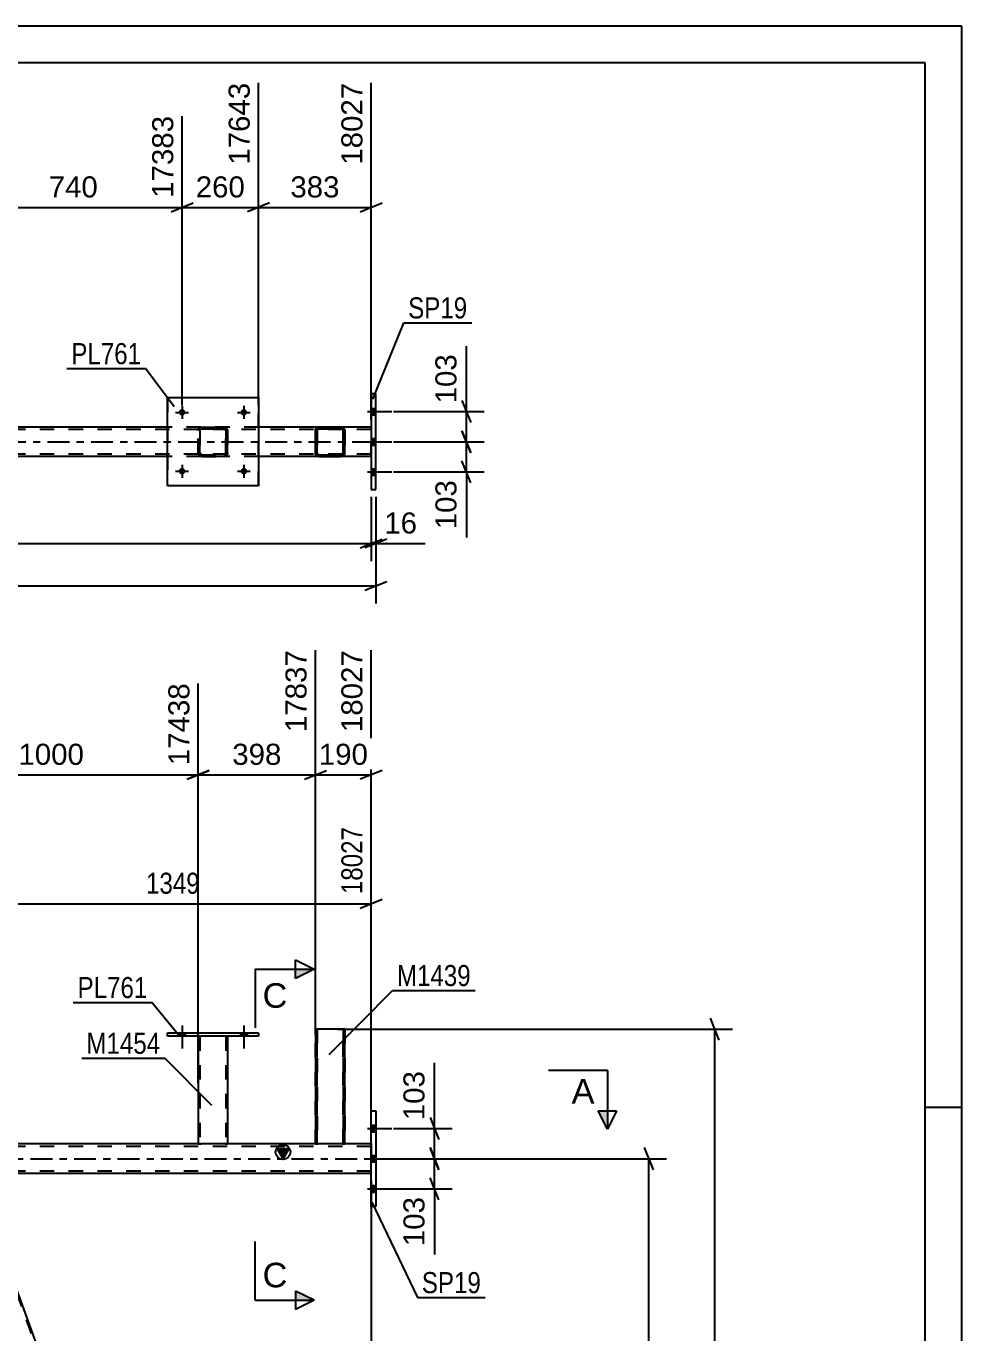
# Model space of a CAD drawing. Header units: millimetres. Extents: x 0 to 841, y 0 to 594.
# Drawn here: x 713.7 to 841, y 416.3 to 594 of the extents above; entities that cross this region are included whole.
import ezdxf

# ---------------------------------------------------------------- set-up
doc = ezdxf.new("R2010")
doc.units = ezdxf.units.MM
doc.linetypes.add('DXK_LINE_DOT2', pattern=[3.9198, 1.9599, -1.9599])
doc.linetypes.add('DXK_LINE_DOT3', pattern=[5.9187, 2.979, -0.9799, 0.9799, -0.9799])
doc.styles.add('Arial', font='ARIAL.TTF', dxfattribs={"height": 0.2})
doc.styles.add('Arial Narrow', font='ARIALN.TTF', dxfattribs={"height": 0.2})

# ---------------------------------------------------------------- blocks, each defined once
blk = doc.blocks.new('Unknown-814761036-1137')
at = {"color": 5, "linetype": 'Continuous'}
for p, q in [((841, 594), (0, 594)), ((841, 0), (841, 594)), ((836, 589), (5, 589)), ((836, 5), (836, 589)), ((841, 447), (836, 447))]:
    blk.add_line(p, q, dxfattribs=at)
blk = doc.blocks.new('Part-814761036-1306 - 1274')
at = {"color": 7, "linetype": 'DXK_LINE_DOT2'}
for p, q in [((760.68, 539.17), (83.35, 539.17)), ((745.35, 539.49), (732.95, 539.49)), ((760.68, 535.49), (760.68, 539.49)), ((760.68, 535.81), (83.35, 535.81)), ((745.35, 535.49), (732.95, 535.49)), ((756.61, 535.49), (753.56, 535.49))]:
    blk.add_line(p, q, dxfattribs=at)
at = {"color": 2, "linetype": 'Continuous'}
for p, q in [((732.95, 539.49), (705.35, 539.49)), ((760.68, 539.49), (745.35, 539.49)), ((732.95, 535.49), (705.35, 535.49)), ((753.56, 535.49), (745.35, 535.49)), ((760.68, 535.49), (756.61, 535.49))]:
    blk.add_line(p, q, dxfattribs=at)
at = {"color": 7, "linetype": 'DXK_LINE_DOT3'}
blk.add_line((83.35, 537.49), (760.68, 537.49), dxfattribs=at)
blk = doc.blocks.new('Part-814761036-1439 - 1274')
at = {"color": 7, "linetype": 'DXK_LINE_DOT2'}
for p, q in [((737.14, 539.01), (737.18, 539.19)), ((737.14, 539.01), (737.15, 539.01)), ((737.14, 535.97), (737.14, 539.01)), ((737.19, 539.19), (737.15, 539.01)), ((737.15, 535.97), (737.15, 539.01)), ((737.4, 539.1), (737.38, 539.01)), ((737.39, 539.01), (737.38, 539.01)), ((737.38, 539.01), (737.38, 535.97)), ((737.39, 539.01), (737.41, 539.1)), ((737.39, 535.97), (737.39, 539.01)), ((737.45, 539.18), (737.4, 539.1)), ((737.41, 539.1), (737.46, 539.18)), ((737.44, 539.45), (737.62, 539.49)), ((737.63, 539.49), (737.44, 539.45)), ((737.53, 539.23), (737.45, 539.18)), ((737.46, 539.18), (737.54, 539.23)), ((737.62, 539.25), (737.53, 539.23)), ((737.54, 539.23), (737.63, 539.25)), ((737.63, 539.49), (737.62, 539.49)), ((737.62, 539.49), (740.66, 539.49)), ((737.62, 539.25), (737.63, 539.25)), ((740.66, 539.25), (737.62, 539.25)), ((737.63, 539.49), (740.67, 539.49)), ((737.63, 539.25), (740.67, 539.25)), ((740.66, 539.49), (740.67, 539.49)), ((740.66, 539.49), (740.85, 539.45)), ((740.67, 539.25), (740.66, 539.25)), ((740.76, 539.23), (740.66, 539.25)), ((740.85, 539.45), (740.67, 539.49)), ((740.67, 539.25), (740.76, 539.23)), ((740.76, 539.23), (740.76, 539.23)), ((740.76, 539.23), (740.84, 539.18)), ((740.83, 539.18), (740.76, 539.23)), ((740.89, 539.1), (740.83, 539.18)), ((740.84, 539.18), (740.89, 539.1)), ((740.89, 539.1), (740.91, 539.01)), ((740.9, 539.01), (740.89, 539.1)), ((740.91, 539.01), (740.9, 539.01)), ((740.9, 539.01), (740.9, 535.97)), ((740.91, 535.97), (740.91, 539.01)), ((741.11, 539.19), (741.14, 539.01)), ((741.15, 539.01), (741.11, 539.19)), ((741.15, 539.01), (741.14, 539.01)), ((741.14, 539.01), (741.14, 535.97)), ((741.15, 535.97), (741.15, 539.01)), ((737.15, 535.97), (737.14, 535.97)), ((737.18, 535.78), (737.14, 535.97)), ((737.15, 535.97), (737.19, 535.78)), ((737.38, 535.97), (737.39, 535.97)), ((737.38, 535.97), (737.4, 535.88)), ((737.41, 535.88), (737.39, 535.97)), ((737.4, 535.88), (737.45, 535.8)), ((737.46, 535.8), (737.41, 535.88)), ((737.44, 535.53), (737.44, 535.52)), ((737.62, 535.49), (737.44, 535.53)), ((737.44, 535.52), (737.63, 535.49)), ((737.45, 535.8), (737.53, 535.75)), ((737.54, 535.75), (737.46, 535.8)), ((737.53, 535.75), (737.62, 535.73)), ((737.63, 535.73), (737.54, 535.75)), ((737.63, 535.73), (737.62, 535.73)), ((737.62, 535.73), (740.66, 535.73)), ((737.63, 535.49), (737.62, 535.49)), ((737.62, 535.49), (740.66, 535.49)), ((737.63, 535.73), (740.67, 535.73)), ((737.63, 535.49), (740.67, 535.49)), ((740.66, 535.73), (740.76, 535.75)), ((740.66, 535.73), (740.67, 535.73)), ((740.85, 535.53), (740.66, 535.49)), ((740.66, 535.49), (740.67, 535.49)), ((740.76, 535.75), (740.67, 535.73)), ((740.67, 535.49), (740.85, 535.52)), ((740.84, 535.8), (740.76, 535.75)), ((740.76, 535.75), (740.83, 535.8)), ((740.83, 535.8), (740.89, 535.88)), ((740.89, 535.88), (740.84, 535.8)), ((740.91, 535.97), (740.89, 535.88)), ((740.89, 535.88), (740.9, 535.97)), ((740.9, 535.97), (740.91, 535.97)), ((741.14, 535.97), (741.11, 535.78)), ((741.11, 535.78), (741.15, 535.97)), ((741.14, 535.97), (741.15, 535.97))]:
    blk.add_line(p, q, dxfattribs=at)
for centre, start, end in [((737.62, 539.01), 112.5, 157.5), ((737.63, 539.01), 112.5, 157.5), ((740.66, 539.01), 22.5, 67.5), ((740.67, 539.01), 22.5, 67.5), ((737.62, 535.97), 202.5, 247.5), ((737.63, 535.97), 202.5, 247.5), ((740.66, 535.97), 292.5, 337.5), ((740.67, 535.97), 292.5, 337.5)]:
    blk.add_arc(centre, 0.48, start, end, dxfattribs=at)
blk = doc.blocks.new('Part-814761036-1426 - 1274')
at = {"color": 2, "linetype": 'Continuous'}
for p, q in [((732.95, 531.49), (732.95, 543.49)), ((732.95, 543.49), (732.95, 543.49)), ((732.95, 543.49), (745.35, 543.49)), ((745.35, 543.49), (745.35, 531.49)), ((732.95, 531.49), (732.95, 531.49)), ((745.35, 531.49), (732.95, 531.49))]:
    blk.add_line(p, q, dxfattribs=at)
at = {"color": 7, "linetype": 'DXK_LINE_DOT2'}
for p, q in [((732.95, 543.49), (732.95, 531.49)), ((732.95, 543.49), (732.95, 543.49)), ((745.35, 531.49), (745.35, 543.49)), ((732.95, 531.49), (732.95, 531.49))]:
    blk.add_line(p, q, dxfattribs=at)
blk = doc.blocks.new('Bolt-814761036-1427 - 1274')
at = {"linetype": 'Continuous'}
for points in [[(734.51, 533.49), (734.52, 533.58), (734.55, 533.67), (734.59, 533.75), (734.65, 533.82), (734.73, 533.87), (734.81, 533.91), (734.9, 533.93), (734.99, 533.93), (735.08, 533.91), (735.17, 533.87), (735.24, 533.82), (735.3, 533.75), (735.35, 533.67), (735.38, 533.58), (735.39, 533.49), (735.38, 533.4), (735.35, 533.31), (735.3, 533.23), (735.24, 533.16), (735.17, 533.11), (735.08, 533.07), (734.99, 533.05), (734.9, 533.05), (734.81, 533.07), (734.73, 533.11), (734.65, 533.16), (734.59, 533.23), (734.55, 533.31), (734.52, 533.4)], [(742.91, 533.49), (742.92, 533.58), (742.95, 533.67), (742.99, 533.75), (743.05, 533.82), (743.13, 533.87), (743.21, 533.91), (743.3, 533.93), (743.39, 533.93), (743.48, 533.91), (743.57, 533.87), (743.64, 533.82), (743.7, 533.75), (743.75, 533.67), (743.78, 533.58), (743.79, 533.49), (743.78, 533.4), (743.75, 533.31), (743.7, 533.23), (743.64, 533.16), (743.57, 533.11), (743.48, 533.07), (743.39, 533.05), (743.3, 533.05), (743.21, 533.07), (743.13, 533.11), (743.05, 533.16), (742.99, 533.23), (742.95, 533.31), (742.92, 533.4)]]:
    blk.add_hatch(color=1, dxfattribs=at).paths.add_polyline_path(points)
at = {"color": 1, "linetype": 'Continuous'}
for p, q in [((734.07, 533.49), (735.83, 533.49)), ((734.95, 534.37), (734.95, 532.61)), ((742.47, 533.49), (744.23, 533.49)), ((743.35, 534.37), (743.35, 532.61))]:
    blk.add_line(p, q, dxfattribs=at)
blk = doc.blocks.new('Bolt-814761036-1428 - 1274')
at = {"linetype": 'Continuous'}
for points in [[(734.51, 541.49), (734.52, 541.58), (734.55, 541.67), (734.59, 541.75), (734.65, 541.82), (734.73, 541.87), (734.81, 541.91), (734.9, 541.93), (734.99, 541.93), (735.08, 541.91), (735.17, 541.87), (735.24, 541.82), (735.3, 541.75), (735.35, 541.67), (735.38, 541.58), (735.39, 541.49), (735.38, 541.4), (735.35, 541.31), (735.3, 541.23), (735.24, 541.16), (735.17, 541.11), (735.08, 541.07), (734.99, 541.05), (734.9, 541.05), (734.81, 541.07), (734.73, 541.11), (734.65, 541.16), (734.59, 541.23), (734.55, 541.31), (734.52, 541.4)], [(742.91, 541.49), (742.92, 541.58), (742.95, 541.67), (742.99, 541.75), (743.05, 541.82), (743.13, 541.87), (743.21, 541.91), (743.3, 541.93), (743.39, 541.93), (743.48, 541.91), (743.57, 541.87), (743.64, 541.82), (743.7, 541.75), (743.75, 541.67), (743.78, 541.58), (743.79, 541.49), (743.78, 541.4), (743.75, 541.31), (743.7, 541.23), (743.64, 541.16), (743.57, 541.11), (743.48, 541.07), (743.39, 541.05), (743.3, 541.05), (743.21, 541.07), (743.13, 541.11), (743.05, 541.16), (742.99, 541.23), (742.95, 541.31), (742.92, 541.4)]]:
    blk.add_hatch(color=1, dxfattribs=at).paths.add_polyline_path(points)
at = {"color": 1, "linetype": 'Continuous'}
for p, q in [((734.95, 542.37), (734.95, 540.61)), ((743.35, 542.37), (743.35, 540.61)), ((734.07, 541.49), (735.83, 541.49)), ((742.47, 541.49), (744.23, 541.49))]:
    blk.add_line(p, q, dxfattribs=at)
blk = doc.blocks.new('Part-814761036-1429 - 1274')
at = {"color": 2, "linetype": 'Continuous'}
for p, q in [((753.08, 539.01), (753.11, 539.19)), ((753.12, 539.19), (753.08, 539.01)), ((753.08, 535.97), (753.08, 539.01)), ((753.08, 539.01), (753.08, 539.01)), ((753.08, 535.97), (753.08, 539.01)), ((753.32, 539.01), (753.34, 539.1)), ((753.32, 535.97), (753.32, 539.01)), ((753.34, 539.1), (753.39, 539.18)), ((753.37, 539.45), (753.56, 539.49)), ((753.56, 539.49), (753.38, 539.45)), ((753.39, 539.18), (753.47, 539.23)), ((753.47, 539.23), (753.56, 539.25)), ((753.56, 539.49), (756.6, 539.49)), ((753.56, 539.49), (753.56, 539.49)), ((753.56, 539.49), (756.6, 539.49)), ((753.56, 539.25), (756.6, 539.25)), ((756.6, 539.49), (756.6, 539.49)), ((756.6, 539.49), (756.6, 539.49)), ((756.79, 539.45), (756.6, 539.49)), ((756.6, 539.25), (756.69, 539.23)), ((756.69, 539.23), (756.77, 539.18)), ((756.77, 539.18), (756.69, 539.23)), ((756.77, 539.18), (756.82, 539.1)), ((756.82, 539.1), (756.77, 539.18)), ((756.82, 539.1), (756.84, 539.01)), ((756.84, 539.01), (756.82, 539.1)), ((756.84, 535.97), (756.84, 539.01)), ((756.84, 539.01), (756.84, 539.01)), ((756.84, 538.85), (756.84, 539.01)), ((756.84, 538.85), (756.84, 536.13)), ((757.08, 539.01), (757.05, 539.19)), ((757.08, 535.97), (757.08, 539.01)), ((753.08, 535.97), (753.08, 535.97)), ((753.11, 535.78), (753.08, 535.97)), ((753.08, 535.97), (753.12, 535.78)), ((753.34, 535.88), (753.32, 535.97)), ((753.39, 535.8), (753.34, 535.88)), ((753.37, 535.53), (753.38, 535.52)), ((753.38, 535.52), (753.37, 535.53)), ((753.38, 535.52), (753.56, 535.49)), ((753.47, 535.75), (753.39, 535.8)), ((753.56, 535.73), (753.47, 535.75)), ((753.56, 535.73), (756.6, 535.73)), ((753.56, 535.73), (756.6, 535.73)), ((753.56, 535.49), (756.6, 535.49)), ((756.69, 535.75), (756.6, 535.73)), ((756.6, 535.73), (756.69, 535.75)), ((756.6, 535.73), (756.6, 535.73)), ((756.6, 535.49), (756.79, 535.52)), ((756.77, 535.8), (756.69, 535.75)), ((756.69, 535.75), (756.77, 535.8)), ((756.82, 535.88), (756.77, 535.8)), ((756.77, 535.8), (756.82, 535.88)), ((756.84, 535.97), (756.82, 535.88)), ((756.82, 535.88), (756.84, 535.97)), ((756.84, 535.97), (756.84, 536.12)), ((756.84, 535.97), (756.84, 535.97)), ((757.05, 535.78), (757.08, 535.97))]:
    blk.add_line(p, q, dxfattribs=at)
at = {"color": 7, "linetype": 'DXK_LINE_DOT2'}
for p, q in [((753.34, 539.1), (753.32, 539.01)), ((753.32, 539.01), (753.32, 539.01)), ((753.32, 539.01), (753.32, 535.97)), ((753.39, 539.18), (753.34, 539.1)), ((753.47, 539.23), (753.39, 539.18)), ((753.56, 539.25), (753.47, 539.23)), ((753.56, 539.25), (753.56, 539.25)), ((756.6, 539.25), (753.56, 539.25)), ((756.6, 539.49), (756.78, 539.45)), ((756.6, 539.25), (756.6, 539.25)), ((756.6, 539.25), (756.6, 539.25)), ((756.69, 539.23), (756.69, 539.23)), ((756.84, 538.85), (756.84, 538.85)), ((757.04, 539.19), (757.08, 539.01)), ((757.08, 539.01), (757.08, 539.01)), ((757.08, 539.01), (757.08, 535.97)), ((753.32, 535.97), (753.32, 535.97)), ((753.32, 535.97), (753.34, 535.88)), ((753.34, 535.88), (753.39, 535.8)), ((753.56, 535.49), (753.38, 535.52)), ((753.39, 535.8), (753.47, 535.75)), ((753.47, 535.75), (753.47, 535.75)), ((753.56, 535.73), (753.56, 535.73)), ((753.56, 535.49), (753.56, 535.49)), ((753.56, 535.49), (756.6, 535.49)), ((756.78, 535.53), (756.6, 535.49)), ((756.6, 535.49), (756.6, 535.49)), ((756.84, 536.12), (756.84, 536.13)), ((757.08, 535.97), (757.04, 535.78)), ((757.08, 535.97), (757.08, 535.97))]:
    blk.add_line(p, q, dxfattribs=at)
at = {"color": 2, "linetype": 'Continuous'}
for centre, start, end in [((753.56, 539.01), 112.4998, 157.4998), ((753.56, 539.01), 112.4998, 157.4998), ((756.6, 539.01), 22.4998, 67.4998), ((753.56, 535.97), 202.4998, 247.4998), ((753.56, 535.97), 202.4998, 247.4998), ((756.6, 535.97), 292.4998, 337.4998)]:
    blk.add_arc(centre, 0.48, start, end, dxfattribs=at)
at = {"color": 7, "linetype": 'DXK_LINE_DOT2'}
for centre, start, end in [((756.6, 539.01), 22.4998, 67.4998), ((756.6, 535.97), 292.4998, 337.4998)]:
    blk.add_arc(centre, 0.48, start, end, dxfattribs=at)
blk = doc.blocks.new('Bolt-814761036-1459 - 1274')
at = {"linetype": 'Continuous'}
for points in [[(761.32, 541.15), (761.32, 542.03), (760.68, 542.03), (760.68, 541.15)], [(761.32, 541.15), (761.32, 542.03), (760.68, 542.03), (760.68, 541.15)], [(761.32, 541.15), (761.32, 542.03), (760.68, 542.03), (760.68, 541.15)], [(761.32, 537.05), (761.32, 537.93), (760.68, 537.93), (760.68, 537.05)], [(761.32, 537.05), (761.32, 537.93), (760.68, 537.93), (760.68, 537.05)], [(761.32, 532.95), (761.32, 533.83), (760.68, 533.83), (760.68, 532.95)], [(761.32, 532.95), (761.32, 533.83), (760.68, 533.83), (760.68, 532.95)], [(761.32, 532.95), (761.32, 533.83), (760.68, 533.83), (760.68, 532.95)]]:
    blk.add_hatch(color=1, dxfattribs=at).paths.add_polyline_path(points)
at = {"color": 1, "linetype": 'Continuous'}
for p, q in [((760.68, 542.03), (761.32, 542.03)), ((760.68, 542.03), (761.32, 542.03)), ((760.68, 542.03), (761.32, 542.03)), ((760.16, 541.59), (763.48, 541.59)), ((760.16, 541.59), (763.48, 541.59)), ((760.16, 541.59), (763.48, 541.59)), ((760.68, 541.15), (761.32, 541.15)), ((760.68, 541.15), (761.32, 541.15)), ((760.68, 541.15), (761.32, 541.15)), ((760.16, 537.49), (763.48, 537.49)), ((760.16, 537.49), (763.48, 537.49)), ((760.68, 537.93), (761.32, 537.93)), ((760.68, 537.93), (761.32, 537.93)), ((760.68, 537.05), (761.32, 537.05)), ((760.68, 537.05), (761.32, 537.05)), ((760.16, 533.39), (763.48, 533.39)), ((760.16, 533.39), (763.48, 533.39)), ((760.16, 533.39), (763.48, 533.39)), ((760.68, 533.83), (761.32, 533.83)), ((760.68, 533.83), (761.32, 533.83)), ((760.68, 533.83), (761.32, 533.83)), ((760.68, 532.95), (761.32, 532.95)), ((760.68, 532.95), (761.32, 532.95)), ((760.68, 532.95), (761.32, 532.95))]:
    blk.add_line(p, q, dxfattribs=at)
blk = doc.blocks.new('Part-814761036-1474 - 1274')
at = {"color": 2, "linetype": 'Continuous'}
for p, q in [((761.32, 543.99), (760.68, 543.99)), ((760.68, 543.99), (760.68, 530.99)), ((761.32, 530.99), (761.32, 543.99)), ((760.68, 530.99), (761.32, 530.99))]:
    blk.add_line(p, q, dxfattribs=at)
blk = doc.blocks.new('Part-814761036-3166 - 3064')
at = {"color": 2, "linetype": 'Continuous'}
for p, q in [((737.15, 456.66), (737.14, 442.02)), ((741.15, 456.66), (741.14, 442.02)), ((737.18, 442.02), (737.14, 442.02)), ((737.28, 442.02), (737.18, 442.02)), ((737.44, 442.02), (737.28, 442.02)), ((740.85, 442.02), (737.44, 442.02)), ((741, 442.02), (740.85, 442.02)), ((741.11, 442.02), (741, 442.02)), ((741.14, 442.02), (741.11, 442.02))]:
    blk.add_line(p, q, dxfattribs=at)
at = {"color": 7, "linetype": 'DXK_LINE_DOT2'}
for p, q in [((737.15, 456.66), (737.15, 456.66)), ((737.15, 456.66), (737.15, 456.66)), ((737.15, 456.66), (737.15, 456.66)), ((737.19, 456.66), (737.15, 456.66)), ((737.15, 456.66), (737.19, 456.66)), ((737.29, 456.66), (737.19, 456.66)), ((737.19, 456.66), (737.29, 456.66)), ((737.44, 456.66), (737.29, 456.66)), ((737.29, 456.66), (737.44, 456.66)), ((737.39, 456.66), (737.38, 442.02)), ((737.39, 456.66), (737.39, 456.66)), ((737.41, 456.66), (737.39, 456.66)), ((737.39, 456.66), (737.41, 456.66)), ((737.46, 456.66), (737.41, 456.66)), ((737.41, 456.66), (737.46, 456.66)), ((740.85, 456.66), (737.44, 456.66)), ((740.85, 456.66), (737.44, 456.66)), ((740.76, 456.66), (737.46, 456.66)), ((737.46, 456.66), (737.54, 456.66)), ((740.84, 456.66), (737.54, 456.66)), ((740.84, 456.66), (740.76, 456.66)), ((740.89, 456.66), (740.84, 456.66)), ((740.84, 456.66), (740.89, 456.66)), ((740.85, 456.66), (741.01, 456.66)), ((741.01, 456.66), (740.85, 456.66)), ((740.91, 456.66), (740.89, 456.66)), ((740.89, 456.66), (740.91, 456.66)), ((740.91, 456.66), (740.9, 442.02)), ((740.91, 456.66), (740.91, 456.66)), ((741.01, 456.66), (741.11, 456.66)), ((741.11, 456.66), (741.01, 456.66)), ((741.11, 456.66), (741.15, 456.66)), ((741.15, 456.66), (741.11, 456.66)), ((741.15, 456.66), (741.15, 456.66)), ((741.15, 456.66), (741.15, 456.66)), ((741.15, 456.66), (741.15, 456.66)), ((737.14, 442.02), (737.18, 442.02)), ((737.18, 442.02), (737.28, 442.02)), ((737.28, 442.02), (737.44, 442.02)), ((737.4, 442.02), (737.38, 442.02)), ((737.38, 442.02), (737.4, 442.02)), ((737.45, 442.02), (737.4, 442.02)), ((737.4, 442.02), (737.44, 442.02)), ((740.85, 442.02), (737.44, 442.02)), ((737.44, 442.02), (737.45, 442.02)), ((740.76, 442.02), (737.45, 442.02)), ((737.45, 442.02), (737.53, 442.02)), ((740.83, 442.02), (737.53, 442.02)), ((740.83, 442.02), (740.76, 442.02)), ((740.89, 442.02), (740.83, 442.02)), ((740.83, 442.02), (740.89, 442.02)), ((740.85, 442.02), (741, 442.02)), ((740.9, 442.02), (740.89, 442.02)), ((740.89, 442.02), (740.9, 442.02)), ((741, 442.02), (741.11, 442.02)), ((741.11, 442.02), (741.14, 442.02))]:
    blk.add_line(p, q, dxfattribs=at)
blk = doc.blocks.new('Part-814761036-3350 - 3064')
at = {"color": 2, "linetype": 'Continuous'}
for p, q in [((732.95, 456.66), (732.95, 457.14)), ((732.95, 457.14), (745.35, 457.14)), ((745.35, 456.66), (732.95, 456.66)), ((745.35, 457.14), (745.35, 456.66))]:
    blk.add_line(p, q, dxfattribs=at)
blk = doc.blocks.new('Part-814761036-3233 - 3064')
at = {"linetype": 'Continuous'}
blk.add_hatch(color=2, dxfattribs=at).paths.add_polyline_path([(748.68, 440.02), (747.88, 441.42), (749.48, 441.42)])
at = {"color": 7, "linetype": 'DXK_LINE_DOT2'}
for p, q in [((760.68, 441.7), (39.61, 441.7)), ((741.14, 442.02), (737.14, 442.02)), ((757.08, 442.02), (753.08, 442.02)), ((760.68, 442.02), (760.68, 438.02)), ((760.68, 438.34), (39.61, 438.34))]:
    blk.add_line(p, q, dxfattribs=at)
at = {"color": 2, "linetype": 'Continuous'}
for p, q in [((737.14, 442.02), (701.14, 442.02)), ((753.08, 442.02), (741.14, 442.02)), ((748.68, 440.02), (747.88, 441.42)), ((747.88, 441.42), (749.48, 441.42)), ((749.48, 441.42), (748.68, 440.02)), ((760.68, 442.02), (757.08, 442.02)), ((760.68, 438.02), (706.73, 438.02))]:
    blk.add_line(p, q, dxfattribs=at)
at = {"color": 7, "linetype": 'DXK_LINE_DOT3'}
blk.add_line((39.61, 440.02), (760.68, 440.02), dxfattribs=at)
at = {"color": 2, "linetype": 'Continuous'}
blk.add_circle((748.68, 440.92), 1, dxfattribs=at)
blk = doc.blocks.new('Part-814761036-3392 - 3064')
at = {"color": 2, "linetype": 'Continuous'}
for p, q in [((760.68, 433.52), (760.68, 446.52)), ((760.68, 446.52), (761.32, 446.52)), ((761.32, 446.52), (761.32, 433.52)), ((761.32, 433.52), (760.68, 433.52))]:
    blk.add_line(p, q, dxfattribs=at)
blk = doc.blocks.new('Bolt-814761036-3301 - 3064')
at = {"linetype": 'Continuous'}
for points in [[(761.32, 443.68), (761.32, 444.56), (760.68, 444.56), (760.68, 443.68)], [(761.32, 443.68), (761.32, 444.56), (760.68, 444.56), (760.68, 443.68)], [(761.32, 443.68), (761.32, 444.56), (760.68, 444.56), (760.68, 443.68)], [(761.32, 439.58), (761.32, 440.46), (760.68, 440.46), (760.68, 439.58)], [(761.32, 439.58), (761.32, 440.46), (760.68, 440.46), (760.68, 439.58)], [(761.32, 435.48), (761.32, 436.36), (760.68, 436.36), (760.68, 435.48)], [(761.32, 435.48), (761.32, 436.36), (760.68, 436.36), (760.68, 435.48)], [(761.32, 435.48), (761.32, 436.36), (760.68, 436.36), (760.68, 435.48)]]:
    blk.add_hatch(color=1, dxfattribs=at).paths.add_polyline_path(points)
at = {"color": 1, "linetype": 'Continuous'}
for p, q in [((760.68, 444.56), (761.32, 444.56)), ((760.68, 444.56), (761.32, 444.56)), ((760.68, 444.56), (761.32, 444.56)), ((760.16, 444.12), (763.48, 444.12)), ((760.16, 444.12), (763.48, 444.12)), ((760.16, 444.12), (763.48, 444.12)), ((760.68, 443.68), (761.32, 443.68)), ((760.68, 443.68), (761.32, 443.68)), ((760.68, 443.68), (761.32, 443.68)), ((760.16, 440.02), (763.48, 440.02)), ((760.16, 440.02), (763.48, 440.02)), ((760.68, 440.46), (761.32, 440.46)), ((760.68, 440.46), (761.32, 440.46)), ((760.68, 439.58), (761.32, 439.58)), ((760.68, 439.58), (761.32, 439.58)), ((760.16, 435.92), (763.48, 435.92)), ((760.16, 435.92), (763.48, 435.92)), ((760.16, 435.92), (763.48, 435.92)), ((760.68, 436.36), (761.32, 436.36)), ((760.68, 436.36), (761.32, 436.36)), ((760.68, 436.36), (761.32, 436.36)), ((760.68, 435.48), (761.32, 435.48)), ((760.68, 435.48), (761.32, 435.48)), ((760.68, 435.48), (761.32, 435.48))]:
    blk.add_line(p, q, dxfattribs=at)
blk = doc.blocks.new('Bolt-814761036-3351 - 3064')
at = {"linetype": 'Continuous'}
for points in [[(734.51, 456.66), (735.39, 456.66), (735.39, 457.14), (734.51, 457.14)], [(742.91, 456.66), (743.79, 456.66), (743.79, 457.14), (742.91, 457.14)]]:
    blk.add_hatch(color=1, dxfattribs=at).paths.add_polyline_path(points)
at = {"color": 1, "linetype": 'Continuous'}
for p, q in [((734.51, 457.14), (734.51, 456.66)), ((734.95, 458.14), (734.95, 455.02)), ((735.39, 457.14), (735.39, 456.66)), ((742.91, 457.14), (742.91, 456.66)), ((743.35, 458.14), (743.35, 455.02)), ((743.79, 457.14), (743.79, 456.66))]:
    blk.add_line(p, q, dxfattribs=at)
blk = doc.blocks.new('Bolt-814761036-3352 - 3064')
at = {"linetype": 'Continuous'}
for points in [[(734.51, 456.66), (735.39, 456.66), (735.39, 457.14), (734.51, 457.14)], [(742.91, 456.66), (743.79, 456.66), (743.79, 457.14), (742.91, 457.14)]]:
    blk.add_hatch(color=1, dxfattribs=at).paths.add_polyline_path(points)
at = {"color": 1, "linetype": 'Continuous'}
for p, q in [((734.51, 457.14), (734.51, 456.66)), ((734.95, 458.14), (734.95, 455.02)), ((735.39, 457.14), (735.39, 456.66)), ((742.91, 457.14), (742.91, 456.66)), ((743.35, 458.14), (743.35, 455.02)), ((743.79, 457.14), (743.79, 456.66))]:
    blk.add_line(p, q, dxfattribs=at)
blk = doc.blocks.new('Part-814761036-3367 - 3064')
at = {"color": 2, "linetype": 'Continuous'}
for p, q in [((753.08, 457.62), (753.08, 457.62)), ((753.08, 457.62), (753.08, 442.02)), ((753.08, 457.62), (753.12, 457.62)), ((753.12, 457.62), (753.22, 457.62)), ((753.22, 457.62), (753.38, 457.62)), ((756.79, 457.62), (753.38, 457.62)), ((756.79, 457.62), (756.94, 457.62)), ((756.94, 457.62), (757.05, 457.62)), ((757.05, 457.62), (757.08, 457.62)), ((757.08, 457.62), (757.08, 457.62)), ((757.08, 442.02), (757.08, 457.62)), ((753.08, 442.02), (753.08, 442.02)), ((753.11, 442.02), (753.08, 442.02)), ((753.22, 442.02), (753.11, 442.02)), ((753.37, 442.02), (753.22, 442.02)), ((756.78, 442.02), (753.37, 442.02)), ((756.94, 442.02), (756.78, 442.02)), ((757.04, 442.02), (756.94, 442.02)), ((757.08, 442.02), (757.04, 442.02)), ((757.08, 442.02), (757.08, 442.02))]:
    blk.add_line(p, q, dxfattribs=at)
at = {"color": 7, "linetype": 'DXK_LINE_DOT2'}
for p, q in [((753.08, 442.02), (753.08, 457.62)), ((753.12, 457.62), (753.08, 457.62)), ((753.22, 457.62), (753.12, 457.62)), ((753.34, 457.62), (753.22, 457.62)), ((753.32, 457.62), (753.32, 457.62)), ((753.32, 442.02), (753.32, 457.62)), ((753.32, 457.62), (753.32, 442.02)), ((753.32, 457.62), (753.34, 457.62)), ((753.32, 457.62), (753.34, 457.62)), ((756.79, 457.62), (753.34, 457.62)), ((756.69, 457.62), (753.34, 457.62)), ((753.34, 457.62), (753.38, 457.62)), ((753.38, 457.62), (753.39, 457.62)), ((753.39, 457.62), (753.47, 457.62)), ((756.77, 457.62), (753.47, 457.62)), ((756.69, 457.62), (756.77, 457.62)), ((756.77, 457.62), (756.79, 457.62)), ((756.77, 457.62), (756.82, 457.62)), ((756.79, 457.62), (756.82, 457.62)), ((756.94, 457.62), (756.79, 457.62)), ((756.82, 457.62), (756.84, 457.62)), ((756.82, 457.62), (756.84, 457.62)), ((756.84, 457.62), (756.84, 457.62)), ((756.84, 442.02), (756.84, 457.62)), ((756.84, 457.62), (756.84, 442.02)), ((757.05, 457.62), (756.94, 457.62)), ((757.08, 457.62), (757.05, 457.62)), ((757.08, 457.62), (757.08, 442.02)), ((753.08, 442.02), (753.11, 442.02)), ((753.11, 442.02), (753.22, 442.02)), ((753.22, 442.02), (753.37, 442.02)), ((753.32, 442.02), (753.32, 442.02)), ((753.34, 442.02), (753.32, 442.02)), ((753.32, 442.02), (753.34, 442.02)), ((753.39, 442.02), (753.34, 442.02)), ((753.34, 442.02), (753.37, 442.02)), ((756.78, 442.02), (753.37, 442.02)), ((753.37, 442.02), (753.39, 442.02)), ((756.69, 442.02), (753.39, 442.02)), ((753.39, 442.02), (753.47, 442.02)), ((756.82, 442.02), (753.47, 442.02)), ((756.77, 442.02), (756.69, 442.02)), ((756.82, 442.02), (756.77, 442.02)), ((756.78, 442.02), (756.94, 442.02)), ((756.84, 442.02), (756.82, 442.02)), ((756.82, 442.02), (756.84, 442.02)), ((756.84, 442.02), (756.84, 442.02)), ((756.94, 442.02), (757.04, 442.02)), ((757.04, 442.02), (757.08, 442.02))]:
    blk.add_line(p, q, dxfattribs=at)
blk = doc.blocks.new('Part-814761036-3510 - 3064')
at = {"color": 2, "linetype": 'Continuous'}
for p, q in [((702.48, 438.02), (706.73, 438.02)), ((750.85, 316.8), (706.73, 438.02)), ((746.6, 316.8), (704.01, 433.82))]:
    blk.add_line(p, q, dxfattribs=at)
at = {"color": 7, "linetype": 'DXK_LINE_DOT2'}
for p, q in [((704.01, 433.82), (702.48, 438.02)), ((746.77, 316.8), (702.65, 438.02)), ((750.68, 316.8), (706.56, 438.02)), ((750.85, 316.8), (746.6, 316.8))]:
    blk.add_line(p, q, dxfattribs=at)
blk = doc.blocks.new('StraightDimension-814761036-12298 - 1274')
at = {"color": 7, "linetype": 'Continuous'}
for p, q in [((745.35, 542.49), (745.35, 586.28)), ((760.68, 540.49), (760.68, 586.28)), ((746.85, 569.96), (743.85, 568.76)), ((745.35, 569.36), (760.68, 569.36)), ((759.18, 568.76), (762.18, 569.96))]:
    blk.add_line(p, q, dxfattribs=at)
at = {"color": 0}
blk.add_wipeout([(756.95, 570.11), (756.95, 574.31), (749.08, 574.31), (749.08, 570.11)], dxfattribs=at)
at = {"color": 3, "style": 'Arial'}
blk.add_text('383', height=2.865, dxfattribs=at).set_placement((749.68, 570.71))
at = {"color": 0, "linetype": 'Continuous'}
blk.add_wipeout([(760.08, 586.88), (755.88, 586.88), (755.88, 574.56), (760.08, 574.56)], dxfattribs=at)
at = {"color": 3, "linetype": 'Continuous', "style": 'Arial'}
blk.add_text('18027', height=2.865, rotation=90.0002, dxfattribs=at).set_placement((759.48, 575.16))
blk = doc.blocks.new('StraightDimension-814761036-6210 - 1274')
at = {"color": 7, "linetype": 'Continuous'}
for p, q in [((773.02, 538.99), (774.22, 535.99)), ((763.72, 537.49), (776.02, 537.49)), ((773.62, 533.39), (773.62, 537.49)), ((774.22, 531.89), (773.02, 534.89)), ((763.72, 533.39), (776.02, 533.39))]:
    blk.add_line(p, q, dxfattribs=at)
at = {"color": 0}
blk.add_wipeout([(772.87, 532.86), (768.67, 532.86), (768.67, 524.99), (772.87, 524.99)], dxfattribs=at)
at = {"color": 7, "linetype": 'Continuous'}
blk.add_line((773.62, 533.39), (773.62, 524.47), dxfattribs=at)
blk.add_line((773.62, 533.39), (773.62, 524.47), dxfattribs=at)
at = {"color": 3, "style": 'Arial'}
blk.add_text('103', height=2.865, rotation=90.0002, dxfattribs=at).set_placement((772.27, 525.59))
blk = doc.blocks.new('StraightDimension-814761036-6212 - 1274')
at = {"color": 7, "linetype": 'Continuous'}
for p, q in [((773.02, 543.09), (774.22, 540.09)), ((763.72, 541.59), (776.02, 541.59)), ((773.62, 537.49), (773.62, 541.59)), ((774.22, 535.99), (773.02, 538.99)), ((763.72, 537.49), (776.02, 537.49))]:
    blk.add_line(p, q, dxfattribs=at)
at = {"color": 0}
blk.add_wipeout([(772.87, 549.98), (768.67, 549.98), (768.67, 542.11), (772.87, 542.11)], dxfattribs=at)
at = {"color": 7, "linetype": 'Continuous'}
blk.add_line((773.62, 541.59), (773.62, 550.51), dxfattribs=at)
blk.add_line((773.62, 541.59), (773.62, 550.51), dxfattribs=at)
at = {"color": 3, "style": 'Arial'}
blk.add_text('103', height=2.865, rotation=90.0002, dxfattribs=at).set_placement((772.27, 542.71))
blk = doc.blocks.new('StraightDimension-814761036-1666 - 1274')
at = {"color": 7, "linetype": 'Continuous'}
for p, q in [((760.68, 529.99), (760.68, 521.27)), ((761.32, 529.99), (761.32, 521.27)), ((759.18, 523.07), (762.18, 524.27)), ((762.82, 524.27), (759.82, 523.07)), ((760.68, 523.67), (761.32, 523.67))]:
    blk.add_line(p, q, dxfattribs=at)
at = {"color": 0}
blk.add_wipeout([(767.49, 524.42), (767.49, 528.62), (761.85, 528.62), (761.85, 524.42)], dxfattribs=at)
at = {"color": 7, "linetype": 'Continuous'}
blk.add_line((761.32, 523.67), (768.02, 523.67), dxfattribs=at)
blk.add_line((761.32, 523.67), (768.02, 523.67), dxfattribs=at)
at = {"color": 3, "style": 'Arial'}
blk.add_text('16', height=2.865, dxfattribs=at).set_placement((762.45, 525.02))
blk = doc.blocks.new('StraightDimension-814761036-1676 - 1274')
at = {"color": 7, "linetype": 'Continuous'}
for p, q in [((760.68, 529.99), (760.68, 521.27)), ((759.18, 523.07), (762.18, 524.27)), ((47.91, 523.67), (760.68, 523.67))]:
    blk.add_line(p, q, dxfattribs=at)
blk = doc.blocks.new('StraightDimension-814761036-1697 - 1274')
at = {"color": 7, "linetype": 'Continuous'}
for p, q in [((761.32, 529.99), (761.32, 515.5)), ((47.27, 517.9), (761.32, 517.9)), ((759.82, 517.3), (762.82, 518.5))]:
    blk.add_line(p, q, dxfattribs=at)
blk = doc.blocks.new('StraightDimension-814761036-12299 - 1274')
at = {"color": 7, "linetype": 'Continuous'}
for p, q in [((745.35, 542.49), (745.35, 586.28)), ((734.95, 542.49), (734.95, 581.78)), ((733.45, 568.76), (736.45, 569.96)), ((734.95, 569.36), (745.35, 569.36)), ((746.85, 569.96), (743.85, 568.76))]:
    blk.add_line(p, q, dxfattribs=at)
at = {"color": 0}
blk.add_wipeout([(744.08, 570.11), (744.08, 574.31), (736.21, 574.31), (736.21, 570.11)], dxfattribs=at)
at = {"color": 3, "style": 'Arial'}
blk.add_text('260', height=2.865, dxfattribs=at).set_placement((736.81, 570.71))
at = {"color": 0, "linetype": 'Continuous'}
blk.add_wipeout([(744.75, 586.88), (740.55, 586.88), (740.55, 574.56), (744.75, 574.56)], dxfattribs=at)
at = {"color": 3, "linetype": 'Continuous', "style": 'Arial'}
blk.add_text('17643', height=2.865, rotation=90.0002, dxfattribs=at).set_placement((744.15, 575.16))
blk = doc.blocks.new('StraightDimension-814761036-12300 - 1274')
at = {"color": 7, "linetype": 'Continuous'}
for p, q in [((705.35, 540.49), (705.35, 586.28)), ((734.95, 542.49), (734.95, 581.78)), ((706.85, 569.96), (703.85, 568.76)), ((705.35, 569.36), (734.95, 569.36)), ((733.45, 568.76), (736.45, 569.96))]:
    blk.add_line(p, q, dxfattribs=at)
at = {"color": 0, "linetype": 'Continuous'}
blk.add_wipeout([(734.35, 582.38), (730.15, 582.38), (730.15, 570.06), (734.35, 570.06)], dxfattribs=at)
at = {"color": 0}
blk.add_wipeout([(724.08, 570.11), (724.08, 574.31), (716.21, 574.31), (716.21, 570.11)], dxfattribs=at)
at = {"color": 3, "linetype": 'Continuous', "style": 'Arial'}
blk.add_text('17383', height=2.865, rotation=90.0002, dxfattribs=at).set_placement((733.75, 570.66))
at = {"color": 3, "style": 'Arial'}
blk.add_text('740', height=2.865, dxfattribs=at).set_placement((716.81, 570.71))
blk = doc.blocks.new('StraightDimension-814761036-4860 - 3064')
at = {"color": 7, "linetype": 'Continuous'}
for p, q in [((808, 456.12), (806.8, 459.12)), ((756.08, 457.62), (809.8, 457.62)), ((807.4, 306.42), (807.4, 457.62))]:
    blk.add_line(p, q, dxfattribs=at)
blk = doc.blocks.new('StraightDimension-814761036-10432 - 3064')
at = {"color": 7, "linetype": 'Continuous'}
for p, q in [((753.08, 456.91), (753.08, 509.14)), ((760.68, 443.02), (760.68, 509.14)), ((751.58, 491.62), (754.58, 492.82)), ((753.08, 492.22), (760.68, 492.22)), ((762.18, 492.82), (759.18, 491.62))]:
    blk.add_line(p, q, dxfattribs=at)
at = {"color": 0}
blk.add_wipeout([(760.82, 492.97), (760.82, 497.17), (752.95, 497.17), (752.95, 492.97)], dxfattribs=at)
at = {"color": 3, "style": 'Arial'}
blk.add_text('190', height=2.865, dxfattribs=at).set_placement((753.55, 493.57))
at = {"color": 0, "linetype": 'Continuous'}
blk.add_wipeout([(760.08, 509.74), (755.88, 509.74), (755.88, 497.42), (760.08, 497.42)], dxfattribs=at)
at = {"color": 3, "linetype": 'Continuous', "style": 'Arial'}
blk.add_text('18027', height=2.865, rotation=90.0002, dxfattribs=at).set_placement((759.48, 498.02))
blk = doc.blocks.new('StraightDimension-814761036-3784 - 3064')
at = {"color": 7, "linetype": 'Continuous'}
for p, q in [((760.68, 437.02), (760.68, 375.82)), ((782.3, 317.8), (782.3, 381.07)), ((762.18, 378.82), (759.18, 377.62)), ((780.8, 377.62), (783.8, 378.82)), ((760.68, 378.22), (782.3, 378.22))]:
    blk.add_line(p, q, dxfattribs=at)
at = {"color": 0}
blk.add_wipeout([(776.54, 378.97), (776.54, 383.17), (766.44, 383.17), (766.44, 378.97)], dxfattribs=at)
at = {"color": 3, "style": 'Arial'}
blk.add_text('1440', height=2.865, dxfattribs=at).set_placement((767.04, 379.57))
blk = doc.blocks.new('StraightDimension-814761036-10434 - 3064')
at = {"color": 7, "linetype": 'Continuous'}
for p, q in [((697.15, 457.66), (697.15, 504.64)), ((737.15, 450.34), (737.15, 504.64)), ((698.65, 492.82), (695.65, 491.62)), ((697.15, 492.22), (737.15, 492.22)), ((735.65, 491.62), (738.65, 492.82))]:
    blk.add_line(p, q, dxfattribs=at)
at = {"color": 0, "linetype": 'Continuous'}
blk.add_wipeout([(736.55, 505.24), (732.35, 505.24), (732.35, 492.92), (736.55, 492.92)], dxfattribs=at)
at = {"color": 0}
blk.add_wipeout([(722.19, 492.97), (722.19, 497.17), (712.1, 497.17), (712.1, 492.97)], dxfattribs=at)
at = {"color": 3, "linetype": 'Continuous', "style": 'Arial'}
blk.add_text('17438', height=2.865, rotation=90.0002, dxfattribs=at).set_placement((735.95, 493.52))
at = {"color": 3, "style": 'Arial'}
blk.add_text('1000', height=2.865, dxfattribs=at).set_placement((712.7, 493.57))
blk = doc.blocks.new('StraightDimension-814761036-9934 - 3064')
at = {"color": 7, "linetype": 'Continuous'}
for p, q in [((706.73, 439.02), (706.73, 489.63)), ((760.68, 443.02), (760.68, 485.13)), ((708.23, 475.29), (705.23, 474.09)), ((706.73, 474.69), (760.68, 474.69)), ((759.18, 474.09), (762.18, 475.29))]:
    blk.add_line(p, q, dxfattribs=at)
at = {"color": 0, "linetype": 'Continuous'}
blk.add_wipeout([(760.08, 485.73), (755.88, 485.73), (755.88, 475.39), (760.08, 475.39)], dxfattribs=at)
at = {"color": 0}
blk.add_wipeout([(737.96, 475.44), (737.96, 479.64), (729.45, 479.64), (729.45, 475.44)], dxfattribs=at)
at = {"color": 3, "linetype": 'Continuous', "style": 'Arial Narrow'}
blk.add_text('18027', height=2.863, rotation=90.0002, dxfattribs=at).set_placement((759.48, 475.99))
at = {"color": 3, "style": 'Arial Narrow'}
blk.add_text('1349', height=2.863, dxfattribs=at).set_placement((730.05, 476.04))
blk = doc.blocks.new('StraightDimension-814761036-10433 - 3064')
at = {"color": 7, "linetype": 'Continuous'}
for p, q in [((753.08, 456.91), (753.08, 509.14)), ((737.15, 450.34), (737.15, 504.64)), ((738.65, 492.82), (735.65, 491.62)), ((737.15, 492.22), (753.08, 492.22)), ((751.58, 491.62), (754.58, 492.82))]:
    blk.add_line(p, q, dxfattribs=at)
at = {"color": 0}
blk.add_wipeout([(749.05, 492.97), (749.05, 497.17), (741.18, 497.17), (741.18, 492.97)], dxfattribs=at)
at = {"color": 3, "style": 'Arial'}
blk.add_text('398', height=2.865, dxfattribs=at).set_placement((741.78, 493.57))
at = {"color": 0, "linetype": 'Continuous'}
blk.add_wipeout([(752.48, 509.74), (748.28, 509.74), (748.28, 497.42), (752.48, 497.42)], dxfattribs=at)
at = {"color": 3, "linetype": 'Continuous', "style": 'Arial'}
blk.add_text('17837', height=2.865, rotation=90.0002, dxfattribs=at).set_placement((751.88, 498.02))
blk = doc.blocks.new('StraightDimension-814761036-3723 - 3064')
at = {"color": 7, "linetype": 'Continuous'}
for p, q in [((768.67, 441.52), (769.87, 438.52)), ((762.32, 440.02), (771.67, 440.02)), ((769.27, 435.92), (769.27, 440.02)), ((769.87, 434.42), (768.67, 437.42)), ((762.32, 435.92), (771.67, 435.92))]:
    blk.add_line(p, q, dxfattribs=at)
at = {"color": 0}
blk.add_wipeout([(768.52, 435.4), (764.32, 435.4), (764.32, 427.53), (768.52, 427.53)], dxfattribs=at)
at = {"color": 7, "linetype": 'Continuous'}
blk.add_line((769.27, 435.92), (769.27, 427), dxfattribs=at)
blk.add_line((769.27, 435.92), (769.27, 427), dxfattribs=at)
at = {"color": 3, "style": 'Arial'}
blk.add_text('103', height=2.865, rotation=90.0002, dxfattribs=at).set_placement((767.92, 428.13))
blk = doc.blocks.new('StraightDimension-814761036-3731 - 3064')
at = {"color": 7, "linetype": 'Continuous'}
for p, q in [((768.67, 445.62), (769.87, 442.62)), ((763.72, 444.12), (771.67, 444.12)), ((769.27, 440.02), (769.27, 444.12)), ((769.87, 438.52), (768.67, 441.52)), ((762.32, 440.02), (771.67, 440.02))]:
    blk.add_line(p, q, dxfattribs=at)
at = {"color": 0}
blk.add_wipeout([(768.52, 452.52), (764.32, 452.52), (764.32, 444.65), (768.52, 444.65)], dxfattribs=at)
at = {"color": 7, "linetype": 'Continuous'}
blk.add_line((769.27, 444.12), (769.27, 453.04), dxfattribs=at)
blk.add_line((769.27, 444.12), (769.27, 453.04), dxfattribs=at)
at = {"color": 3, "style": 'Arial'}
blk.add_text('103', height=2.865, rotation=90.0002, dxfattribs=at).set_placement((767.92, 445.25))
blk = doc.blocks.new('StraightDimension-814761036-10661 - 3064')
at = {"color": 7, "linetype": 'Continuous'}
for p, q in [((799.05, 438.52), (797.85, 441.52)), ((761.68, 440.02), (800.85, 440.02)), ((798.45, 314.16), (798.45, 440.02)), ((797.85, 315.66), (799.05, 312.66)), ((783.3, 314.16), (800.85, 314.16))]:
    blk.add_line(p, q, dxfattribs=at)
at = {"color": 0}
blk.add_wipeout([(797.7, 381.35), (793.5, 381.35), (793.5, 372.84), (797.7, 372.84)], dxfattribs=at)
at = {"color": 3, "style": 'Arial Narrow'}
blk.add_text('3147', height=2.863, rotation=90.0002, dxfattribs=at).set_placement((797.1, 373.44))
blk = doc.blocks.new('Mark-814761036-1422 - 1274')
at = {"color": 0}
blk.add_wipeout([(729.39, 548.04), (729.39, 551.04), (719.89, 551.04), (719.89, 548.04)], dxfattribs=at)
blk.add_wipeout([(729.39, 548.04), (729.39, 551.04), (719.89, 551.04), (719.89, 548.04)], dxfattribs=at)
at = {"color": 30, "linetype": 'Continuous'}
for p in [(719.29, 547.44), (733.86, 542.24)]:
    blk.add_line(p, (729.99, 547.44), dxfattribs=at)
at = {"color": 3, "style": 'Arial Narrow'}
blk.add_text('PL761', height=2.863, dxfattribs=at).set_placement((719.89, 548.04))
blk = doc.blocks.new('Mark-814761036-1470 - 1274')
at = {"color": 0}
blk.add_wipeout([(773.74, 554.26), (773.74, 557.26), (765.7, 557.26), (765.7, 554.26)], dxfattribs=at)
blk.add_wipeout([(773.74, 554.26), (773.74, 557.26), (765.7, 557.26), (765.7, 554.26)], dxfattribs=at)
at = {"color": 30, "linetype": 'Continuous'}
for p, q in [((760.88, 543.29), (765.1, 553.66)), ((765.1, 553.66), (774.34, 553.66))]:
    blk.add_line(p, q, dxfattribs=at)
at = {"color": 3, "style": 'Arial Narrow'}
blk.add_text('SP19', height=2.863, dxfattribs=at).set_placement((765.7, 554.26))
blk = doc.blocks.new('Mark-814761036-3162 - 3064')
at = {"color": 0}
blk.add_wipeout([(732, 454.28), (732, 457.28), (721.94, 457.28), (721.94, 454.28)], dxfattribs=at)
blk.add_wipeout([(732, 454.28), (732, 457.28), (721.94, 457.28), (721.94, 454.28)], dxfattribs=at)
at = {"color": 30, "linetype": 'Continuous'}
for p in [(721.34, 453.68), (738.99, 447.25)]:
    blk.add_line(p, (732.6, 453.68), dxfattribs=at)
at = {"color": 3, "style": 'Arial Narrow'}
blk.add_text('M1454', height=2.863, dxfattribs=at).set_placement((721.94, 454.28))
blk = doc.blocks.new('Mark-814761036-3388 - 3064')
at = {"color": 0}
blk.add_wipeout([(775.59, 421.74), (775.59, 424.74), (767.56, 424.74), (767.56, 421.74)], dxfattribs=at)
blk.add_wipeout([(775.59, 421.74), (775.59, 424.74), (767.56, 424.74), (767.56, 421.74)], dxfattribs=at)
at = {"color": 30, "linetype": 'Continuous'}
for p, q in [((760.77, 434.13), (766.96, 421.14)), ((766.96, 421.14), (776.19, 421.14))]:
    blk.add_line(p, q, dxfattribs=at)
at = {"color": 3, "style": 'Arial Narrow'}
blk.add_text('SP19', height=2.863, dxfattribs=at).set_placement((767.56, 421.74))
blk = doc.blocks.new('Mark-814761036-3346 - 3064')
at = {"color": 0}
blk.add_wipeout([(730.25, 461.86), (730.25, 464.86), (720.74, 464.86), (720.74, 461.86)], dxfattribs=at)
blk.add_wipeout([(730.25, 461.86), (730.25, 464.86), (720.74, 464.86), (720.74, 461.86)], dxfattribs=at)
at = {"color": 30, "linetype": 'Continuous'}
for p in [(720.14, 461.26), (734.6, 456.66)]:
    blk.add_line(p, (730.85, 461.26), dxfattribs=at)
at = {"color": 3, "style": 'Arial Narrow'}
blk.add_text('PL761', height=2.863, dxfattribs=at).set_placement((720.74, 461.86))
blk = doc.blocks.new('Mark-814761036-3363 - 3064')
at = {"color": 0}
blk.add_wipeout([(774.22, 463.49), (774.22, 466.49), (764.17, 466.49), (764.17, 463.49)], dxfattribs=at)
blk.add_wipeout([(774.22, 463.49), (774.22, 466.49), (764.17, 466.49), (764.17, 463.49)], dxfattribs=at)
at = {"color": 30, "linetype": 'Continuous'}
for p, q in [((754.96, 454.18), (763.57, 462.89)), ((763.57, 462.89), (774.82, 462.89))]:
    blk.add_line(p, q, dxfattribs=at)
at = {"color": 3, "style": 'Arial Narrow'}
blk.add_text('M1439', height=2.863, dxfattribs=at).set_placement((764.17, 463.49))
blk = doc.blocks.new('SectionMark-814761036-4896 - 3064')
at = {"linetype": 'Continuous'}
blk.add_hatch(color=6, dxfattribs=at).paths.add_polyline_path([(791.54, 446.52), (792.79, 446.52), (792.79, 444.02)])
at = {"color": 6, "linetype": 'Continuous'}
for p, q in [((792.79, 452.02), (784.79, 452.02)), ((792.79, 452.02), (792.79, 444.02)), ((791.54, 446.52), (794.04, 446.52)), ((792.79, 444.02), (791.54, 446.52)), ((794.04, 446.52), (792.79, 444.02))]:
    blk.add_line(p, q, dxfattribs=at)
at = {"color": 0, "linetype": 'Continuous'}
blk.add_wipeout([(791.04, 447.52), (791.04, 451.02), (787.93, 451.02), (787.93, 447.52)], dxfattribs=at)
at = {"color": 3, "linetype": 'Continuous', "style": 'Arial'}
blk.add_text('A', height=3.34, dxfattribs=at).set_placement((787.93, 447.52))
blk = doc.blocks.new('SectionMark-814761036-4904 - 3064')
at = {"linetype": 'Continuous'}
for points in [[(750.4, 464.54), (750.4, 465.79), (752.9, 465.79)], [(750.4, 420.78), (750.4, 422.03), (752.9, 420.78)]]:
    blk.add_hatch(color=6, dxfattribs=at).paths.add_polyline_path(points)
at = {"color": 6, "linetype": 'Continuous'}
for p, q in [((744.9, 465.79), (744.9, 457.79)), ((744.9, 465.79), (752.9, 465.79)), ((750.4, 464.54), (750.4, 467.04)), ((750.4, 467.04), (752.9, 465.79)), ((752.9, 465.79), (750.4, 464.54)), ((744.9, 420.78), (744.9, 428.78)), ((752.9, 420.78), (750.4, 422.03)), ((750.4, 422.03), (750.4, 419.53)), ((744.9, 420.78), (752.9, 420.78)), ((752.9, 420.78), (750.4, 419.53))]:
    blk.add_line(p, q, dxfattribs=at)
at = {"color": 0, "linetype": 'Continuous'}
for points in [[(749.27, 460.54), (749.27, 464.04), (745.9, 464.04), (745.9, 460.54)], [(749.27, 422.53), (749.27, 426.03), (745.9, 426.03), (745.9, 422.53)]]:
    blk.add_wipeout(points, dxfattribs=at)
at = {"color": 3, "linetype": 'Continuous', "style": 'Arial'}
for p in [(745.9, 460.54), (745.9, 422.53)]:
    blk.add_text('C', height=3.34, dxfattribs=at).set_placement(p)

msp = doc.modelspace()

# ---------------------------------------------------------------- block references
for name in ['Unknown-814761036-1137', 'Part-814761036-1474 - 1274', 'Part-814761036-1426 - 1274', 'Bolt-814761036-1428 - 1274', 'Bolt-814761036-1459 - 1274', 'Part-814761036-1306 - 1274', 'Part-814761036-1439 - 1274', 'Part-814761036-1429 - 1274', 'Bolt-814761036-1427 - 1274', 'Part-814761036-3350 - 3064', 'Bolt-814761036-3351 - 3064', 'Bolt-814761036-3352 - 3064', 'Part-814761036-3166 - 3064', 'Part-814761036-3367 - 3064', 'Part-814761036-3392 - 3064', 'Bolt-814761036-3301 - 3064', 'Part-814761036-3233 - 3064', 'Part-814761036-3510 - 3064']:
    msp.add_blockref(name, (0, 0))

# ---------------------------------------------------------------- next in the draw order: block references
for name in ['StraightDimension-814761036-12298 - 1274', 'StraightDimension-814761036-6210 - 1274', 'StraightDimension-814761036-4860 - 3064']:
    msp.add_blockref(name, (0, 0))

# ---------------------------------------------------------------- next in the draw order: block references
for name in ['StraightDimension-814761036-12299 - 1274', 'StraightDimension-814761036-6212 - 1274', 'StraightDimension-814761036-1666 - 1274', 'StraightDimension-814761036-10432 - 3064', 'StraightDimension-814761036-10434 - 3064', 'StraightDimension-814761036-3784 - 3064']:
    msp.add_blockref(name, (0, 0))

# ---------------------------------------------------------------- next in the draw order: block references
for name in ['StraightDimension-814761036-12300 - 1274', 'Mark-814761036-1470 - 1274', 'StraightDimension-814761036-1676 - 1274', 'StraightDimension-814761036-9934 - 3064']:
    msp.add_blockref(name, (0, 0))

# ---------------------------------------------------------------- next in the draw order: block references
for name in ['Mark-814761036-1422 - 1274', 'StraightDimension-814761036-1697 - 1274', 'StraightDimension-814761036-10433 - 3064', 'StraightDimension-814761036-3723 - 3064']:
    msp.add_blockref(name, (0, 0))

# ---------------------------------------------------------------- next in the draw order: block references
for name in ['Mark-814761036-3363 - 3064', 'Mark-814761036-3162 - 3064', 'StraightDimension-814761036-3731 - 3064']:
    msp.add_blockref(name, (0, 0))

# ---------------------------------------------------------------- next in the draw order: block references
for name in ['Mark-814761036-3346 - 3064', 'SectionMark-814761036-4896 - 3064', 'StraightDimension-814761036-10661 - 3064']:
    msp.add_blockref(name, (0, 0))

# ---------------------------------------------------------------- next in the draw order: block references
for name in ['SectionMark-814761036-4904 - 3064', 'Mark-814761036-3388 - 3064']:
    msp.add_blockref(name, (0, 0))

doc.saveas('drawing.dxf')
